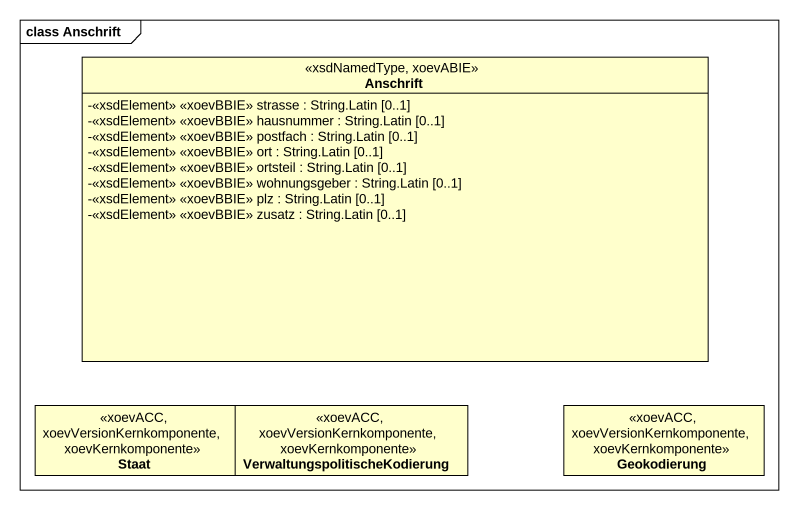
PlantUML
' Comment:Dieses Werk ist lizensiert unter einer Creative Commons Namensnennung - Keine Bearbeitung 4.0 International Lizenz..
@startuml
mainframe class Anschrift
hide circle
hide empty members
skinparam classAttributeIconSize 0
class Anschrift <<xsdNamedType, xoevABIE>> {
  -<<xsdElement>> <<xoevBBIE>> strasse : String.Latin [0..1]
  -<<xsdElement>> <<xoevBBIE>> hausnummer : String.Latin [0..1]
  -<<xsdElement>> <<xoevBBIE>> postfach : String.Latin [0..1]
  -<<xsdElement>> <<xoevBBIE>> ort : String.Latin [0..1]
  -<<xsdElement>> <<xoevBBIE>> ortsteil : String.Latin [0..1]
  -<<xsdElement>> <<xoevBBIE>> wohnungsgeber : String.Latin [0..1]
  -<<xsdElement>> <<xoevBBIE>> plz : String.Latin [0..1]
  -<<xsdElement>> <<xoevBBIE>> zusatz : String.Latin [0..1]
}
class Staat <<xoevACC, xoevVersionKernkomponente, xoevKernkomponente>>
class "VerwaltungspolitischeKodierung" as VerwaltungspolitischeKodieru <<xoevACC, xoevVersionKernkomponente, xoevKernkomponente>>
class Geokodierung <<xoevACC, xoevVersionKernkomponente, xoevKernkomponente>>
@enduml
